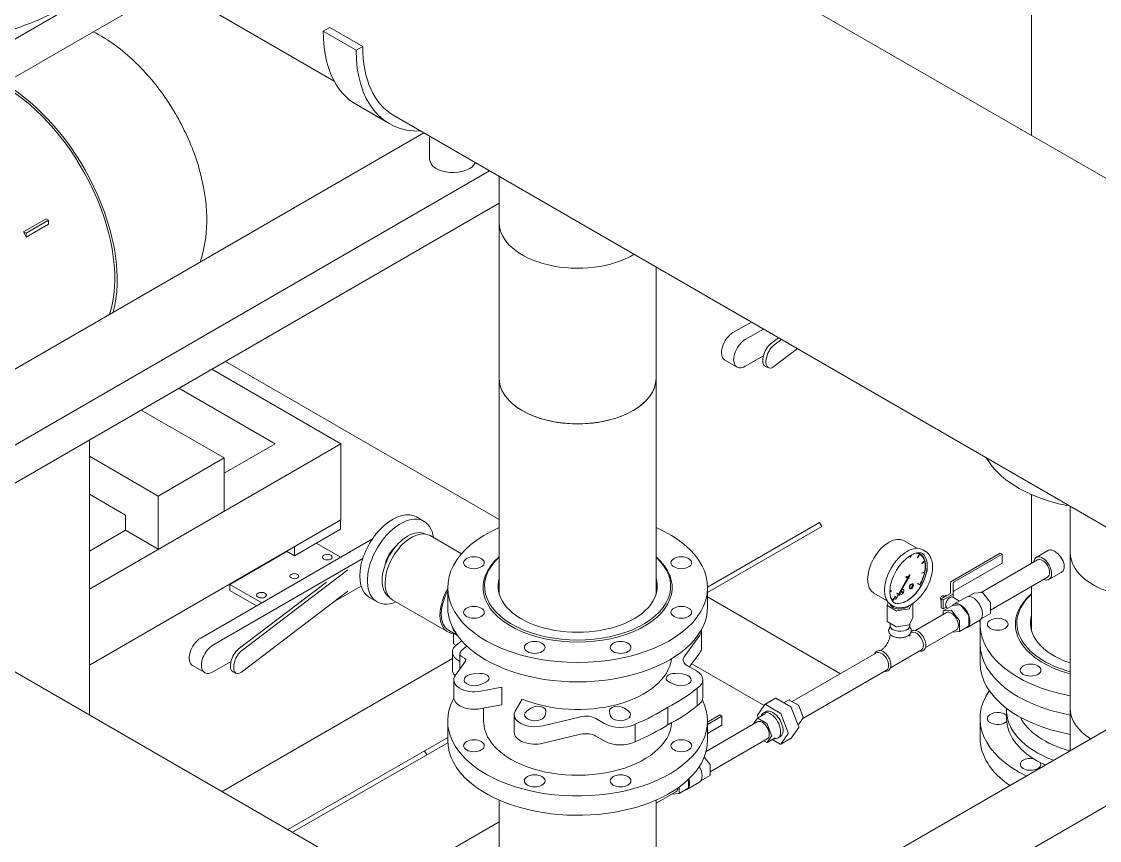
# Model space of a CAD drawing. Header units: millimetres. Extents: x -312439 to 477422, y -331570 to 212570.
# Drawn here: x 414332 to 415040, y 107208 to 107746 of the extents above; entities that cross this region are included whole.
import ezdxf

# ---------------------------------------------------------------- set-up
doc = ezdxf.new("R2010")
doc.units = ezdxf.units.MM

msp = doc.modelspace()

# ---------------------------------------------------------------- linework, layer by layer
at = {"color": 0, "linetype": 'Continuous', "lineweight": 0, "extrusion": (8.40036e-17, 0.816497, 0.57735)}
for p, q in [((415214.527, 107544.857), (414269.002, 108090.756)), ((414995.757, 107671.164), (414995.757, 107816.195)), ((414408.286, 107781.369), (413967.015, 107526.601)), ((414537.156, 107706.966), (414406.566, 107782.362)), ((414429.938, 107768.868), (413988.667, 107514.1)), ((414534.313, 107742.139), (414529.982, 107739.639)), ((414529.982, 107739.639), (414551.634, 107727.139)), ((414534.313, 107742.139), (414555.964, 107729.639)), ((414551.634, 107727.139), (414555.964, 107729.639)), ((414551.785, 107691.448), (414573.436, 107678.948)), ((415101.316, 107381.248), (414576.498, 107684.251)), ((414596.08, 107672.946), (414154.809, 107418.178)), ((414599.936, 107655.61), (414599.936, 107670.719)), ((414639.383, 107647.945), (414198.112, 107393.177)), ((414645.737, 107369.537), (414645.737, 107644.276)), ((414645.737, 107626.612), (414219.764, 107380.676)), ((414332.981, 107607.953), (414347.744, 107616.476)), ((414347.744, 107616.476), (414349.389, 107615.526)), ((414334.626, 107607.003), (414349.389, 107615.526)), ((414349.389, 107612.789), (414334.626, 107604.265)), ((414349.389, 107615.526), (414349.389, 107612.789)), ((414332.981, 107607.953), (414334.626, 107607.003)), ((414334.626, 107604.265), (414334.626, 107607.003)), ((414748.804, 107369.537), (414748.804, 107584.771)), ((414811.485, 107548.582), (414799.426, 107541.62)), ((413945.029, 107539.295), (414925.336, 106973.314)), ((414807.441, 107536.992), (414819.5, 107543.954)), ((414829.372, 107538.255), (414824.16, 107534.291)), ((414826.307, 107533.35), (414831.296, 107537.144)), ((414841.762, 107531.101), (414826.307, 107519.349)), ((414819.385, 107526.387), (414807.441, 107519.491)), ((414456.784, 107517.52), (414541.615, 107468.542)), ((414465.747, 107522.695), (414645.737, 107418.777)), ((414794.067, 107523.588), (414802.083, 107518.96)), ((414820.718, 107519.439), (414822.864, 107518.497)), ((414435.132, 107505.019), (414498.312, 107468.542)), ((414464.851, 107459.224), (414410.331, 107490.7)), ((414376.211, 107471.001), (414376.211, 107290.352)), ((414541.615, 107468.542), (414376.211, 107373.046)), ((414498.312, 107468.542), (414464.851, 107449.223)), ((414541.615, 107468.542), (414541.615, 107418.54)), ((414421.547, 107434.222), (414376.211, 107460.398)), ((414464.851, 107459.224), (414421.547, 107434.222)), ((414464.851, 107424.222), (414464.851, 107459.224)), ((414399.896, 107421.722), (414376.211, 107435.396)), ((414421.547, 107399.221), (414421.547, 107434.222)), ((414995.757, 107389.958), (414995.757, 107435.179)), ((415021.158, 107266.929), (415021.158, 107427.527)), ((414541.615, 107418.54), (414376.211, 107323.044)), ((414399.896, 107411.721), (414399.896, 107421.722)), ((414541.317, 107412.413), (414541.317, 107418.367)), ((414596.384, 107417.488), (414591.377, 107420.43)), ((414376.211, 107398.047), (414399.896, 107411.721)), ((414421.547, 107399.221), (414399.896, 107411.721)), ((414541.317, 107412.413), (414511.004, 107394.912)), ((414856.382, 107416.802), (414782.7, 107374.262)), ((414782.7, 107370.727), (414857.913, 107414.15)), ((414857.913, 107414.15), (414856.382, 107416.802)), ((414562.346, 107405.992), (414449.406, 107340.786)), ((414620.941, 107396.24), (414600.21, 107408.21)), ((414920.67, 107399.831), (414911.972, 107404.853)), ((414506.133, 107397.725), (414468.6, 107376.055)), ((414511.004, 107394.912), (414505.848, 107397.889)), ((414511.004, 107394.912), (414511.004, 107400.867)), ((414541.511, 107393.963), (414525.435, 107403.244)), ((414926.087, 107397.809), (414924.271, 107398.857)), ((414975.181, 107396.749), (414943.656, 107378.548)), ((414976.459, 107396.011), (414975.181, 107396.749)), ((415006.907, 107398.53), (414998.828, 107393.865)), ((414457.421, 107336.158), (414555.973, 107393.056)), ((414916.139, 107394.086), (414916.372, 107395.226)), ((414916.139, 107394.086), (414916.182, 107394.061)), ((414916.182, 107394.061), (414916.427, 107395.258)), ((414916.362, 107394.109), (414916.182, 107394.061)), ((414916.619, 107395.368), (414916.362, 107394.109)), ((414920.821, 107393.732), (414922.128, 107395.995)), ((414920.821, 107393.732), (414920.996, 107393.631)), ((414920.864, 107393.707), (414922.172, 107395.971)), ((414922.303, 107395.895), (414920.996, 107393.631)), ((414922.369, 107396.161), (414922.326, 107396.186)), ((414923.552, 107389.957), (414925.338, 107391.541)), ((414923.6, 107389.778), (414923.552, 107389.957)), ((414923.552, 107389.957), (414923.596, 107389.932)), ((414923.596, 107389.932), (414925.382, 107391.516)), ((414923.644, 107389.753), (414923.596, 107389.932)), ((414923.6, 107389.778), (414923.644, 107389.753)), ((414925.43, 107391.336), (414923.644, 107389.753)), ((414930.082, 107391.88), (414929.832, 107392.711)), ((414976.459, 107396.011), (414944.933, 107377.81)), ((414976.459, 107390.111), (414944.933, 107371.91)), ((414999.752, 107392.264), (414962.695, 107370.869)), ((414976.459, 107390.111), (414976.459, 107396.011)), ((414476.287, 107332.516), (414546.123, 107385.62)), ((414915.394, 107382.534), (414914.632, 107381.166)), ((414914.718, 107381.116), (414915.48, 107382.484)), ((414915.91, 107382.237), (414915.105, 107380.893)), ((414915.48, 107382.484), (414915.394, 107382.534)), ((414915.48, 107382.484), (414915.91, 107382.237)), ((414923.552, 107383.539), (414923.6, 107383.774)), ((414923.552, 107383.539), (414923.596, 107383.514)), ((414925.382, 107383.992), (414923.596, 107383.514)), ((414923.596, 107383.514), (414923.644, 107383.749)), ((414923.6, 107383.774), (414925.386, 107384.252)), ((414923.6, 107383.774), (414923.644, 107383.749)), ((414923.644, 107383.749), (414925.43, 107384.227)), ((415015.277, 107384.032), (415007.198, 107379.367)), ((414468.6, 107372.055), (414468.6, 107376.055)), ((414468.6, 107376.055), (414489.547, 107363.961)), ((414532.064, 107377.503), (414474.14, 107333.457)), ((414554.952, 107374.966), (414536.563, 107364.349)), ((414913.923, 107379.892), (414908.223, 107369.722)), ((414914.009, 107379.842), (414908.309, 107369.672)), ((414908.42, 107369.655), (414914.357, 107379.641)), ((414913.355, 107380.648), (414913.917, 107380.324)), ((414913.723, 107381.285), (414914.285, 107380.96)), ((414914.009, 107379.842), (414913.923, 107379.892)), ((414914.369, 107380.063), (414914.654, 107379.898)), ((414914.718, 107381.116), (414914.632, 107381.166)), ((414914.736, 107380.7), (414915.022, 107380.535)), ((414917.791, 107376.299), (414917.46, 107375.726)), ((414917.566, 107376.429), (414917.488, 107376.474)), ((414917.568, 107376.457), (414917.652, 107376.409)), ((414917.791, 107376.299), (414917.869, 107376.254)), ((414920.821, 107376.611), (414920.953, 107376.838)), ((414920.821, 107376.611), (414920.864, 107376.586)), ((414920.864, 107376.586), (414920.996, 107376.813)), ((414922.172, 107375.831), (414920.864, 107376.586)), ((414920.953, 107376.838), (414920.996, 107376.813)), ((414920.996, 107376.813), (414922.303, 107376.058)), ((414922.238, 107375.945), (414922.369, 107375.869)), ((414942.403, 107376.801), (414942.403, 107370.245)), ((414944.209, 107367.583), (414944.209, 107376.801)), ((415006.274, 107380.968), (414968.751, 107359.304)), ((414468.6, 107372.055), (414486.083, 107361.961)), ((414546.123, 107371.619), (414476.287, 107318.515)), ((414611.841, 107361.388), (414611.841, 107374.088)), ((414782.7, 107361.388), (414782.7, 107374.088)), ((414782.7, 107367.917), (414870.14, 107317.433)), ((414900.767, 107365.358), (414892.069, 107370.38)), ((414902.607, 107371.384), (414903.477, 107372.156)), ((414902.607, 107371.32), (414903.521, 107372.131)), ((414903.569, 107371.951), (414902.608, 107371.099)), ((414903.477, 107372.156), (414903.521, 107372.131)), ((414903.521, 107372.131), (414903.569, 107371.951)), ((414904.819, 107366.014), (414906.125, 107368.278)), ((414904.861, 107365.988), (414906.169, 107368.253)), ((414906.3, 107368.177), (414904.993, 107365.912)), ((414906.125, 107368.278), (414906.169, 107368.253)), ((414906.169, 107368.253), (414906.3, 107368.177)), ((414908.146, 107369.585), (414906.242, 107366.189)), ((414908.232, 107369.535), (414906.329, 107366.139)), ((414906.329, 107366.139), (414908.3, 107369.453)), ((414908.128, 107369.552), (414907.243, 107370.063)), ((414908.243, 107369.758), (414907.361, 107370.267)), ((414908.976, 107369.063), (414908.257, 107369.478)), ((414909.093, 107369.267), (414908.375, 107369.682)), ((414909.534, 107371.442), (414909.495, 107371.464)), ((414909.672, 107369.632), (414909.51, 107369.725)), ((414911.309, 107370.417), (414909.534, 107371.442)), ((414909.804, 107371.984), (414909.836, 107371.966)), ((414909.836, 107371.966), (414911.611, 107370.941)), ((414911.473, 107372.751), (414911.311, 107372.844)), ((414915.713, 107373.399), (414915.791, 107373.354)), ((414915.767, 107373.338), (414915.851, 107373.29)), ((414916.347, 107373.798), (414916.016, 107373.224)), ((414916.094, 107373.179), (414916.016, 107373.224)), ((414942.403, 107370.245), (414936.258, 107366.697)), ((414944.209, 107369.813), (414937.535, 107365.96)), ((414939.454, 107368.835), (414937.646, 107367.791)), ((414937.82, 107368.672), (414938.496, 107368.282)), ((414939.791, 107368.737), (414939.598, 107368.849)), ((414954.138, 107368.198), (414958.016, 107370.437)), ((414963.181, 107370.913), (414958.081, 107370.457)), ((414968.594, 107364.388), (414963.494, 107370.732)), ((414995.757, 107345.361), (414995.757, 107374.896)), ((414565.363, 107364.687), (414560.356, 107367.628)), ((414611.84, 107344.924), (414575.714, 107365.781)), ((414900.722, 107362.433), (414900.722, 107351.932)), ((414901.559, 107364.27), (414900.737, 107362.499)), ((414900.851, 107362.252), (414906.74, 107358.852)), ((414905.228, 107361.679), (414903.411, 107362.727)), ((414904.203, 107361.263), (414904.203, 107362.27)), ((414904.752, 107365.748), (414904.796, 107365.723)), ((414904.796, 107365.723), (414904.927, 107365.95)), ((414904.949, 107365.937), (414904.993, 107365.912)), ((414906.329, 107366.139), (414906.242, 107366.189)), ((414912.359, 107361.183), (414911.515, 107360.985)), ((414914.214, 107361.263), (414914.214, 107361.769)), ((414915.525, 107360.211), (414916.869, 107363.106)), ((414917.696, 107363.639), (414917.696, 107354.421)), ((414936.105, 107365.701), (414936.258, 107365.613)), ((414937.535, 107365.96), (414936.258, 107366.697)), ((414936.258, 107366.697), (414936.258, 107360.797)), ((414936.258, 107360.797), (414937.535, 107360.059)), ((414937.47, 107367.572), (414937.382, 107367.347)), ((414937.535, 107360.059), (414937.535, 107365.96)), ((414939.602, 107361.253), (414937.535, 107360.059)), ((414937.664, 107358.687), (414943.726, 107362.187)), ((414940.063, 107360.817), (414940.708, 107360.444)), ((414948.891, 107362.663), (414943.791, 107362.207)), ((414944.03, 107367.686), (414948.357, 107365.188)), ((414944.662, 107363.055), (414952.89, 107367.805)), ((414954.304, 107356.137), (414949.204, 107362.482)), ((414968.751, 107357.184), (414968.751, 107363.985)), ((414907.168, 107358.786), (414915.212, 107360.03)), ((414915.525, 107349.711), (414917.681, 107354.355)), ((414939.724, 107357.607), (414919.408, 107345.878)), ((414937.572, 107358.484), (414937.572, 107356.365)), ((414942.829, 107359.162), (414937.729, 107358.707)), ((414948.242, 107352.637), (414943.142, 107358.982)), ((414954.461, 107348.934), (414954.461, 107355.734)), ((414962.625, 107353.498), (414968.659, 107356.982)), ((415160.24, 107347.228), (414718.97, 107092.46)), ((414900.851, 107351.752), (414906.74, 107348.352)), ((414902.687, 107350.692), (414902.687, 107349.055)), ((414903.605, 107347.128), (414903.605, 107346.459)), ((414907.168, 107348.285), (414915.212, 107349.53)), ((414914.812, 107347.128), (414914.812, 107346.459)), ((414915.731, 107350.154), (414915.731, 107349.055)), ((414948.306, 107345.231), (414954.369, 107348.732)), ((414948.398, 107345.434), (414948.398, 107352.234)), ((414953.433, 107347.864), (414961.661, 107352.614)), ((414961.229, 107352.364), (414961.891, 107351.218)), ((414961.861, 107324.511), (414961.861, 107349.912)), ((414612.452, 107345.984), (414618.258, 107342.633)), ((414615.644, 107344.142), (414615.644, 107337.053)), ((414777.599, 107342.757), (414767.417, 107328.487)), ((414778.72, 107334.372), (414778.72, 107345.873)), ((414902.687, 107343.109), (414902.687, 107343.417)), ((414915.731, 107343.109), (414915.731, 107343.417)), ((414916.158, 107344.001), (414916.773, 107344.357)), ((414946.246, 107346.311), (414925.93, 107334.581)), ((414943.628, 107344.799), (414948.242, 107345.211)), ((414615.644, 107337.053), (414617.25, 107336.125)), ((414896.457, 107332.627), (414896.724, 107332.781)), ((414902.979, 107321.331), (414923.295, 107333.06)), ((414469.365, 107325.553), (414457.421, 107318.657)), ((414463.484, 107239.965), (414614.958, 107327.419)), ((414614.958, 107320.124), (414614.958, 107331.624)), ((414616.942, 107316.515), (414623.519, 107325.731)), ((414619.71, 107320.394), (414619.71, 107330.787)), ((414622.853, 107327.655), (414621.324, 107328.537)), ((414777.599, 107331.257), (414770.895, 107321.862)), ((414893.823, 107331.106), (414838.351, 107299.08)), ((414444.047, 107322.754), (414452.063, 107318.126)), ((414470.698, 107318.604), (414472.845, 107317.663)), ((415203.543, 107322.227), (414762.273, 107067.459)), ((414769.415, 107322.717), (414775.359, 107319.285)), ((414772.345, 107323.893), (414819.831, 107296.477)), ((414900.345, 107319.81), (414845.339, 107288.052)), ((414615.821, 107301.899), (414615.821, 107313.4)), ((414628.551, 107317.26), (414632.945, 107317.573)), ((414637.011, 107311.906), (414633.521, 107310.333)), ((414761.02, 107310.333), (414757.53, 107311.906)), ((414761.596, 107317.573), (414765.989, 107317.26)), ((414779.581, 107301.899), (414779.581, 107313.4)), ((414647.32, 107308.575), (414633.621, 107305.967)), ((414647.32, 107297.075), (414647.32, 107308.575)), ((414775.888, 107296.336), (414775.888, 107307.837)), ((414633.621, 107294.467), (414647.32, 107297.075)), ((414656.274, 107292.888), (414660.792, 107300.798)), ((414815.466, 107290.268), (414820.364, 107297.237)), ((414827.355, 107301.295), (414820.427, 107297.295)), ((414820.705, 107297.267), (414830.501, 107291.611)), ((414827.633, 107301.267), (414837.43, 107295.611)), ((414836.294, 107300.161), (414832.922, 107298.214)), ((414836.516, 107300.139), (414842.405, 107296.739)), ((414635.418, 107286.384), (414635.418, 107294.809)), ((414655.593, 107278.937), (414655.593, 107290.438)), ((414663.837, 107292.83), (414666.56, 107294.845)), ((414676.376, 107292.498), (414675.834, 107289.961)), ((414718.707, 107289.961), (414718.165, 107292.498)), ((414727.981, 107294.845), (414730.704, 107292.83)), ((414756.596, 107283.884), (414756.596, 107295.385)), ((414790.843, 107290.321), (414782.7, 107285.62)), ((414792.12, 107289.583), (414790.843, 107290.321)), ((414820.865, 107291.253), (414815.509, 107288.161)), ((414819.278, 107291.514), (414820.85, 107292.421)), ((414830.842, 107291.187), (414835.74, 107278.563)), ((414837.77, 107295.188), (414842.669, 107282.563)), ((414842.676, 107296.402), (414845.62, 107288.813)), ((414979.314, 107293.416), (414979.314, 107288.009)), ((414611.841, 107286.384), (414611.841, 107273.684)), ((414699.26, 107289.137), (414674.544, 107283.258)), ((414715.199, 107284.552), (414709.255, 107287.984)), ((414735.028, 107272.746), (414735.028, 107284.246)), ((414815.414, 107285.837), (414781.766, 107266.41)), ((414792.12, 107289.583), (414782.7, 107284.145)), ((414782.7, 107286.384), (414782.7, 107273.684)), ((414792.12, 107283.683), (414782.7, 107278.244)), ((414792.12, 107283.683), (414792.12, 107289.583)), ((414812.796, 107284.325), (414815.459, 107288.115)), ((414815.998, 107288.443), (414815.466, 107289.814)), ((414815.73, 107288.139), (414821.619, 107284.739)), ((414821.89, 107284.402), (414824.835, 107276.813)), ((414842.626, 107284.217), (414842.137, 107283.934)), ((414845.62, 107288.452), (414842.676, 107284.263)), ((414961.861, 107275.309), (414961.861, 107288.009)), ((414699.26, 107277.637), (414674.544, 107271.758)), ((414715.199, 107273.051), (414709.255, 107276.483)), ((414824.835, 107276.451), (414821.89, 107272.262)), ((414828.784, 107275.048), (414830.356, 107275.956)), ((414835.74, 107278.109), (414830.842, 107271.141)), ((414842.669, 107282.109), (414837.77, 107275.141)), ((414611.841, 107275.616), (414506.787, 107214.964)), ((414509.849, 107213.196), (414611.884, 107272.106)), ((414821.936, 107274.54), (414784.412, 107252.876)), ((414821.619, 107272.238), (414819.784, 107273.298)), ((414827.197, 107275.309), (414821.84, 107272.216)), ((414830.501, 107271.11), (414825.213, 107274.163)), ((414837.708, 107275.083), (414830.779, 107271.083)), ((414598.093, 107264.144), (414596.562, 107266.795)), ((414784.256, 107257.96), (414780.519, 107262.609)), ((414784.412, 107250.757), (414784.412, 107257.557)), ((414770.122, 107242.506), (414770.122, 107247.923)), ((414778.287, 107247.071), (414784.321, 107250.554)), ((414763.968, 107238.804), (414770.031, 107242.304)), ((414764.06, 107239.006), (414764.06, 107242.93)), ((414769.095, 107241.436), (414777.322, 107246.186)), ((414645.737, 107144.527), (414645.737, 107234.345)), ((414761.908, 107239.883), (414748.804, 107232.318)), ((414748.804, 107144.527), (414748.804, 107234.345)), ((414759.29, 107238.372), (414763.904, 107238.784)), ((414571.742, 107177.462), (414645.737, 107220.183))]:
    msp.add_line(p, q, dxfattribs=at)
at = {"color": 0, "linetype": 'Continuous', "lineweight": 0}
for centre, major_axis, ratio, start_param, end_param in [((414604.421, 107782.616), (-52.636, -91.168), 0.5773503, 5.4977871, 6.2831853), ((414626.072, 107770.116), (49.574, 85.864), 0.5773503, 2.3561945, 3.1415927), ((414626.072, 107770.116), (-52.636, -91.168), 0.5773503, 5.4977871, 6.6259572), ((414319.908, 107619.302), (-51.646, 89.454), 0.5773503, 3.6214016, 5.4977871), ((414319.908, 107619.302), (-52.757, 91.378), 0.5773503, 3.660407, 5.4965003), ((414615.246, 107655.61), (-15.31, 0), 0.5773503, 0, 2.8815874), ((414697.27, 107613.686), (-51.533, 0), 0.5773503, 0, 2.3760943), ((414273.805, 107592.684), (-51.646, 89.454), 0.5773503, 4.5137724, 4.5532806), ((414799.426, 107532.869), (-5.359, -9.281), 0.5773503, 3.9269908, 6.2831853), ((414807.441, 107528.242), (-5.359, -9.281), 0.5773503, 3.9269908, 7.0685835), ((414824.16, 107527.291), (-3.442, -7.852), 0.493747, 3.867644, 6.2831853), ((414826.307, 107526.35), (3.442, 7.852), 0.493747, 0.7260513, 3.867644), ((414697.27, 107511.394), (51.533, 0), 0.5773503, 3.1415927, 6.2831853), ((414697.27, 107511.394), (-51.533, 0), 0.5773503, 0, 3.1415927), ((415047.29, 107474.518), (85.43, 0), 0.5773503, 3.4534781, 4.3196899), ((414575.867, 107394.029), (15.511, 26.401), 0.5823607, 0, 3.1415927), ((415047.29, 107474.518), (85.43, 0), 0.5773503, 4.3196899, 4.4005035), ((414580.874, 107391.088), (15.511, 26.401), 0.5823607, 5.6441249, 10.0726691), ((414585.593, 107388.363), (-11.961, -20.717), 0.5773503, 3.1652728, 6.2595051), ((414587.962, 107386.995), (12.248, 21.214), 0.5773503, 0, 2.3561945), ((414697.27, 107374.088), (85.43, 0), 0.5773503, 2.2183358, 7.2064421), ((414902.02, 107387.617), (-9.952, -17.237), 0.5773503, 3.1415927, 6.2831853), ((414580.874, 107391.088), (7.655, 13.259), 0.5773503, 1.0365396, 2.1050531), ((414913.841, 107380.792), (-10.43, -18.065), 0.5773503, 3.1415927, 6.2831853), ((414913.841, 107380.792), (-9.419, -16.315), 0.5773503, 0.7853982, 3.0447187), ((414913.582, 107380.942), (-8.655, -14.991), 0.5773503, 1.5707963, 3.3990144), ((414913.582, 107380.942), (-8.787, -15.219), 0.5773503, 1.5707963, 3.3359698), ((414913.539, 107380.967), (-8.787, -15.219), 0.5773503, 3.1415927, 3.327058), ((415072.691, 107396.937), (-51.533, 0), 0.5773503, 0, 2.2734346), ((414697.27, 107374.088), (62.159, 0), 0.5773503, 2.548228, 6.8765499), ((414697.27, 107374.888), (-61.179, 0), 0.5773503, 5.7140037, 9.9939595), ((414930.926, 107411.057), (-8.721, -15.105), 0.5773503, 6.2794167, 6.2869539), ((414930.86, 107410.792), (-8.59, -14.878), 0.5773503, 6.279359, 6.2870116), ((414913.539, 107380.967), (-8.655, -14.991), 0.5773503, 2.6255886, 3.1289946), ((414937.307, 107402.035), (-8.721, -15.105), 0.5773503, 5.7558179, 5.7633552), ((414913.539, 107380.967), (-8.655, -14.991), 0.5773503, 2.1019898, 2.6060662), ((414937.151, 107401.786), (-8.59, -14.878), 0.5773503, 5.7557602, 5.7634128), ((415003.013, 107386.616), (4.185, -7.249), 0.5773503, 0.7853982, 3.819024), ((415003.013, 107386.616), (-3.261, 5.648), 0.5773503, 3.1415927, 6.2831853), ((414913.539, 107380.967), (-9.645, -16.706), 0.5773503, 0.8552539, 2.2863388), ((414913.539, 107380.967), (-8.655, -14.991), 0.5773503, 1.578391, 2.0842988), ((414937.127, 107387.195), (-8.59, -14.878), 0.5773503, 5.2321614, 5.2398141), ((414937.331, 107387.361), (-8.721, -15.105), 0.5773503, 5.2322191, 5.2397564), ((415003.013, 107386.616), (4.185, -7.249), 0.5773503, 5.605754, 7.0685835), ((414587.962, 107386.995), (12.248, 21.214), 0.5773503, 2.3561945, 3.1415927), ((414697.27, 107374.888), (-52.36, 0), 0.5773503, 6.105246, 9.6027173), ((414913.539, 107380.967), (-0.184, -0.318), 0.5773503, 3.1415927, 6.2831853), ((414914.466, 107380.432), (-0.408, -0.707), 0.5773503, 3.6351307, 5.8435067), ((414914.552, 107380.382), (-0.408, -0.707), 0.5773503, 3.6351307, 5.8435067), ((414914.552, 107380.382), (-0.184, -0.318), 0.5773503, 3.1415927, 6.2831853), ((414914.552, 107380.382), (-0.408, -0.707), 0.5773503, 0.4398516, 1.1672039), ((414914.552, 107380.382), (-0.408, -0.707), 0.5773503, 1.9743887, 2.6478622), ((414916.668, 107374.898), (-0.9, -1.56), 0.5773503, 3.1415927, 6.2831853), ((414916.83, 107374.804), (-0.9, -1.56), 0.5773503, 3.3104584, 6.1143196), ((414914.66, 107376.057), (-1.681, -2.912), 0.8164966, 1.0145657, 2.1270269), ((414916.83, 107374.804), (-0.9, -1.56), 0.5773503, 0.1688658, 2.9727269), ((414914.962, 107375.882), (1.681, 2.912), 0.8164966, 4.1561584, 5.2686196), ((414916.752, 107374.849), (-0.9, -1.56), 0.5773503, 2.9727269, 3.3104584), ((414930.794, 107370.928), (-8.59, -14.878), 0.5773503, 4.7085627, 4.7162153), ((414930.991, 107370.966), (-8.721, -15.105), 0.5773503, 4.7086203, 4.7161576), ((414946.682, 107376.801), (-4.279, 0), 0.5773503, 5.4977871, 6.2831853), ((414946.682, 107376.801), (-2.473, 0), 0.5773503, 5.4977871, 6.2831853), ((414624.088, 107366.138), (11.636, 20.153), 0.5773503, 1.6248603, 3.1415927), ((414624.088, 107366.138), (12.248, 21.214), 0.5773503, 1.570744, 3.4177719), ((414907.302, 107370.165), (-0.059, -0.102), 0.5773503, 3.1415927, 6.2831853), ((414910.41, 107371.285), (-0.9, -1.56), 0.5773503, 5.2557699, 6.2831853), ((414910.572, 107371.191), (-0.9, -1.56), 0.5773503, 4.8812547, 7.6851159), ((414910.572, 107371.191), (-0.9, -1.56), 0.5773503, 1.7396621, 4.5435232), ((414910.41, 107371.285), (-0.9, -1.56), 0.5773503, 3.1415927, 4.1247486), ((414910.494, 107371.236), (-0.9, -1.56), 0.5773503, 1.4019306, 1.7396621), ((414916.752, 107374.849), (-0.9, -1.56), 0.5773503, 6.1143196, 6.4520511), ((414936.962, 107367.187), (0.858, 1.486), 0.5773503, 0, 3.1415927), ((414942.047, 107364.252), (-1.983, -3.435), 0.5773503, 3.1415927, 5.4977871), ((414939.454, 107368.6), (0.144, 0.249), 0.5773503, 0, 0.7853982), ((414946.682, 107370.9), (-2.473, 0), 0.5773503, 5.4977871, 6.2831853), ((414957.275, 107360.21), (-4.385, 7.596), 0.5773503, 5.4977871, 6.2831853), ((414958.238, 107370.054), (-0.221, 0.383), 0.5773503, 6.0213859, 6.2831853), ((414963.338, 107370.51), (-0.221, 0.383), 0.5773503, 4.9741884, 6.0213859), ((415047.29, 107349.912), (62.159, 0), 0.5773503, 2.548228, 4.2784859), ((415047.29, 107350.712), (61.179, 0), 0.5773503, 2.5724111, 4.271052), ((414697.27, 107361.388), (-85.43, 0), 0.5773503, 0, 3.1415927), ((414901.164, 107362.433), (-0.442, 0), 0.5773503, 6.0213859, 7.0685835), ((414909.209, 107363.677), (6.522, 0), 0.5773503, 3.2787449, 5.8812868), ((414913.582, 107380.942), (-8.655, -14.991), 0.5773503, 6.0257636, 6.2831853), ((414913.582, 107380.942), (-8.787, -15.219), 0.5773503, 6.0888081, 6.2831853), ((414913.539, 107380.967), (-8.787, -15.219), 0.5773503, 6.0977199, 6.2831853), ((414909.209, 107359.555), (6.522, 0), 0.5773503, 2.4457007, 2.5623918), ((414896.305, 107351.092), (8.59, 14.878), 0.5773503, 6.279359, 6.2870116), ((414896.239, 107350.826), (8.721, 15.105), 0.5773503, 6.2794167, 6.2869539), ((414896.196, 107350.851), (8.721, 15.105), 0.5773503, 6.2794167, 6.2807026), ((414913.841, 107380.792), (-9.419, -16.315), 0.5773503, 0.096874, 0.7853982), ((414909.209, 107359.555), (6.522, 0), 0.5773503, 0.5792009, 0.6523149), ((414937.646, 107367.556), (0.144, 0.249), 0.5773503, 0.7853982, 1.8325957), ((414942.047, 107364.252), (-1.983, -3.435), 0.5773503, 5.4977871, 6.2831853), ((414949.048, 107355.459), (-4.385, 7.596), 0.5773503, 5.4977871, 6.5382602), ((414943.948, 107361.804), (-0.221, 0.383), 0.5773503, 6.0213859, 6.2831853), ((414949.048, 107362.259), (-0.221, 0.383), 0.5773503, 4.9741884, 6.0213859), ((414949.048, 107355.459), (-4.385, 7.596), 0.5773503, 2.8865178, 5.4977871), ((414957.275, 107360.21), (-4.385, 7.596), 0.5773503, 3.1415927, 5.4977871), ((414968.438, 107364.165), (-0.221, 0.383), 0.5773503, 3.9269908, 4.9741884), ((414907.053, 107359.033), (0.442, 0), 0.5773503, 3.9269908, 4.9741884), ((414915.098, 107360.277), (0.442, 0), 0.5773503, 4.9741884, 6.0213859), ((414917.253, 107354.421), (0.442, 0), 0.5773503, 6.0213859, 6.2831853), ((414937.885, 107358.304), (-0.221, 0.383), 0.5773503, 6.0213859, 7.0685835), ((414942.985, 107351.959), (-3.261, 5.648), 0.5773503, 3.1415927, 6.2831853), ((414942.985, 107358.759), (-0.221, 0.383), 0.5773503, 4.9741884, 6.0213859), ((414954.148, 107355.915), (-0.221, 0.383), 0.5773503, 3.9269908, 4.9741884), ((414968.438, 107357.365), (0.221, -0.383), 0.5773503, 0, 0.7853982), ((415047.29, 107350.712), (52.36, 0), 0.5773503, 2.9636533, 4.1898411), ((414629.362, 107348.625), (-14.404, 0), 0.5773503, 0.0592775, 0.5701311), ((414901.164, 107351.932), (-0.442, 0), 0.5773503, 0, 0.7853982), ((414909.209, 107349.055), (6.522, 0), 0.5773503, 3.1415927, 3.9269908), ((414909.209, 107349.055), (6.522, 0), 0.5773503, 3.9269908, 6.2831853), ((414907.053, 107348.532), (0.442, 0), 0.5773503, 3.9269908, 4.9741884), ((414915.098, 107349.777), (0.442, 0), 0.5773503, 4.9741884, 6.0213859), ((414948.085, 107352.415), (-0.221, 0.383), 0.5773503, 3.9269908, 4.9741884), ((414954.148, 107349.115), (0.221, -0.383), 0.5773503, 0, 0.7853982), ((415047.29, 107349.912), (85.43, 0), 0.5773503, 3.0819402, 4.4015121), ((414449.406, 107332.035), (-5.359, -9.281), 0.5773503, 3.9269908, 6.2831853), ((414765.165, 107345.873), (13.555, 0), 0.5773503, 5.8737687, 6.3559681), ((414920.034, 107338.709), (-3.261, 5.648), 0.5773503, 3.9269908, 6.2831853), ((414948.085, 107345.615), (0.221, -0.383), 0.5773503, 6.0213859, 7.0685835), ((414457.421, 107327.408), (-5.359, -9.281), 0.5773503, 3.9269908, 7.0685835), ((414474.14, 107326.457), (-3.442, -7.852), 0.493747, 3.867644, 6.2831853), ((414476.287, 107325.516), (3.442, 7.852), 0.493747, 0.7260513, 3.867644), ((414629.362, 107331.624), (-14.404, 0), 0.5773503, 5.5507149, 7.1196252), ((414821.984, 107243.382), (-260.27, 0), 0.5773503, 5.5936799, 5.6090261), ((414625.222, 107330.787), (-5.512, 0), 0.5773503, 5.6411446, 7.0685835), ((414831.982, 107246.414), (-258.702, 0), 0.5773503, 5.6433419, 5.6673391), ((414765.165, 107334.372), (13.555, 0), 0.5773503, 5.8737687, 6.2831853), ((414920.034, 107338.709), (-3.261, 5.648), 0.5773503, 3.1415927, 3.9269908), ((415047.29, 107337.212), (85.43, 0), 0.5773503, 3.1415927, 4.4015121), ((414620.688, 107326.404), (3.062, 0), 0.5773503, 5.8923976, 7.0685835), ((414697.27, 107329.636), (61.852, 0), 0.5773503, 4.0816104, 6.2172753), ((414775.91, 107326.467), (-9.186, 0), 0.5773503, 5.8923976, 7.0685835), ((414897.084, 107325.458), (-3.261, 5.648), 0.5773503, 3.1415927, 6.2831853), ((414629.362, 107320.124), (-14.404, 0), 0.5773503, 0, 0.4962001), ((414765.165, 107313.4), (14.417, 0), 0.5773503, 5.5512125, 7.0685835), ((415047.29, 107324.511), (-85.43, 0), 0.5773503, 0, 1.2599194), ((414629.376, 107313.4), (-13.555, 0), 0.5773503, 5.8737687, 8.1724889), ((414629.376, 107313.4), (-6.736, 0), 0.5773503, 4.8351545, 8.5166127), ((414633.62, 107314.414), (5.512, 0), 0.5773503, 5.3750201, 7.9767471), ((414760.921, 107314.414), (-5.512, 0), 0.5773503, 4.5896219, 7.191349), ((414765.165, 107313.4), (6.736, 0), 0.5773503, 4.0497563, 7.7312146), ((414669.7, 107351.47), (130.337, 0), 0.5773503, 5.4421677, 5.6646456), ((415047.29, 107288.009), (85.43, 0), 0.5773503, 2.7625544, 4.013016), ((414697.27, 107286.384), (-85.43, 0), 0.5773503, 5.9753277, 7.4612826), ((414629.376, 107301.899), (-13.555, 0), 0.5773503, 0, 1.8893036), ((414697.27, 107286.384), (-85.43, 0), 0.5773503, 1.1780972, 3.4255664), ((414765.165, 107301.899), (14.417, 0), 0.5773503, 5.5512125, 6.2831853), ((414820.705, 107296.813), (-0.278, 0.482), 0.5773503, 5.4977871, 6.5449847), ((414827.633, 107300.813), (-0.278, 0.482), 0.5773503, 5.4977871, 6.2831853), ((414836.516, 107299.778), (-0.221, 0.383), 0.5773503, 5.4977871, 6.2831853), ((414669.148, 107290.438), (-13.555, 0), 0.5773503, 5.964678, 8.2633982), ((414669.148, 107290.438), (-6.736, 0), 0.5773503, 5.6205526, 9.3020109), ((414670.906, 107292.887), (5.512, 0), 0.5773503, 6.1604182, 8.7621453), ((414702.76, 107284.234), (-9.186, 0), 0.5773503, 3.9269908, 5.1031767), ((414723.635, 107292.887), (5.512, 0), 0.5773503, 0.6626311, 3.2643581), ((414725.393, 107290.438), (-6.736, 0), 0.5773503, 0.1227655, 3.8042237), ((414659.453, 107345.554), (-130.337, 0), 0.5773503, 2.1893361, 2.411814), ((414669.7, 107339.969), (130.337, 0), 0.5773503, 5.4421677, 5.6646456), ((414815.807, 107289.845), (-0.278, 0.482), 0.5773503, 0.2617994, 1.3089969), ((414824.031, 107283.281), (4.753, -8.233), 0.5773503, 5.8158119, 9.8921514), ((414825.603, 107284.189), (4.753, -8.233), 0.5773503, 0, 3.1415927), ((414830.501, 107291.157), (0.278, -0.482), 0.5773503, 1.3089969, 2.3561945), ((414837.43, 107295.157), (0.278, -0.482), 0.5773503, 1.3089969, 2.3561945), ((414842.405, 107296.378), (0.221, -0.383), 0.5773503, 1.3089969, 2.3561945), ((414973.496, 107288.009), (6.798, 0), 0.5773503, 0.543593, 3.9269908), ((415047.29, 107293.416), (-67.976, 0), 0.5773503, 6.2526983, 7.275452), ((415072.691, 107294.645), (51.533, 0), 0.5773503, 3.1415927, 3.8785726), ((415072.691, 107294.645), (-51.533, 0), 0.5773503, 0, 0.7369799), ((414697.27, 107286.384), (61.852, 0), 0.5773503, 3.1415927, 3.9269908), ((414697.27, 107286.384), (61.852, 0), 0.5773503, 3.9269908, 6.2501807), ((414725.393, 107290.438), (-14.417, 0), 0.5773503, 0.7853982, 2.3027692), ((414659.453, 107334.054), (-130.337, 0), 0.5773503, 2.1893361, 2.411814), ((414818.675, 107280.188), (-3.261, 5.648), 0.5773503, 3.1415927, 6.2831853), ((414815.73, 107287.778), (-0.221, 0.383), 0.5773503, 5.4977871, 6.5449847), ((414821.619, 107284.377), (0.221, -0.383), 0.5773503, 1.3089969, 2.3561945), ((414842.405, 107284.6), (0.221, -0.383), 0.5773503, 0, 0.2617994), ((414845.349, 107288.789), (0.221, -0.383), 0.5773503, 0.2617994, 1.3089969), ((414973.496, 107288.009), (6.798, 0), 0.5773503, 3.9269908, 5.7639057), ((415047.29, 107288.009), (-67.976, 0), 0.5773503, 0, 0.7853982), ((415047.29, 107298.496), (-61.24, 0), 0.5773503, 0.2785726, 1.1212599), ((414669.148, 107278.937), (-13.555, 0), 0.5773503, 0, 1.9802129), ((414702.76, 107272.733), (-9.186, 0), 0.5773503, 3.9269908, 5.1031767), ((414824.564, 107276.788), (0.221, -0.383), 0.5773503, 0.2617994, 1.3089969), ((414835.399, 107278.533), (0.278, -0.482), 0.5773503, 0.2617994, 1.3089969), ((414842.328, 107282.533), (0.278, -0.482), 0.5773503, 0.2617994, 1.3089969), ((414697.27, 107273.684), (85.43, 0), 0.5773503, 3.1415927, 4.3196899), ((414697.27, 107273.684), (85.43, 0), 0.5773503, 4.3196899, 6.2831853), ((414725.393, 107278.937), (-14.417, 0), 0.5773503, 0.7853982, 2.3027692), ((414821.619, 107272.599), (0.221, -0.383), 0.5773503, 5.4977871, 6.5449847), ((414830.501, 107271.564), (0.278, -0.482), 0.5773503, 5.4977871, 6.5449847), ((414837.43, 107275.565), (0.278, -0.482), 0.5773503, 0, 0.2617994), ((415047.29, 107275.309), (85.43, 0), 0.5773503, 3.1415927, 3.8306823), ((414995.11, 107257.883), (6.798, 0), 0.5773503, 1.3046778, 3.9269908), ((414772.937, 107253.782), (-4.385, 7.596), 0.5773503, 3.1415927, 4.722572), ((414784.1, 107257.738), (-0.221, 0.383), 0.5773503, 3.9269908, 4.9741884), ((414995.11, 107257.883), (6.798, 0), 0.5773503, 3.9269908, 6.5493038), ((415047.29, 107288.009), (-67.976, 0), 0.5773503, 0.7853982, 0.8935886), ((414764.709, 107249.032), (-4.385, 7.596), 0.5773503, 2.8865178, 4.2961369), ((414784.1, 107250.937), (0.221, -0.383), 0.5773503, 0, 0.7853982), ((414758.647, 107245.531), (-3.261, 5.648), 0.5773503, 3.1415927, 3.8252571), ((414769.81, 107242.687), (0.221, -0.383), 0.5773503, 0, 0.7853982), ((414763.747, 107239.187), (0.221, -0.383), 0.5773503, 6.0213859, 7.0685835)]:
    msp.add_ellipse(centre, major_axis=major_axis, ratio=ratio, start_param=start_param, end_param=end_param, dxfattribs=at)
for centre, major_axis in [((414532.688, 107394.056), (-3.215, 0)), ((414629.094, 107390.392), (6.798, 0)), ((414765.447, 107390.392), (6.798, 0)), ((414511.037, 107381.555), (-2.909, 0)), ((414914.838, 107380.217), (-0.184, -0.318)), ((414489.385, 107369.055), (-3.215, 0)), ((414909.035, 107369.165), (-0.059, -0.102)), ((414629.094, 107357.784), (6.798, 0)), ((414765.447, 107357.784), (6.798, 0)), ((414973.496, 107349.912), (6.798, 0)), ((414669.031, 107334.726), (6.798, 0)), ((414725.51, 107334.726), (6.798, 0)), ((414995.11, 107319.786), (6.798, 0)), ((414629.094, 107270.08), (-6.798, 0)), ((414765.447, 107270.08), (-6.798, 0)), ((414669.031, 107247.022), (-6.798, 0)), ((414725.51, 107247.022), (-6.798, 0))]:
    msp.add_ellipse(centre, major_axis=major_axis, ratio=0.5773503, dxfattribs=at)
for points, knots in [([(414094.806, 107758.35), (414110.301, 107749.404), (414127.271, 107742.389), (414163.051, 107731.863), (414181.87, 107728.367), (414220.159, 107724.865), (414239.625, 107724.865), (414277.914, 107728.367), (414296.732, 107731.863), (414332.513, 107742.389), (414349.482, 107749.404), (414364.977, 107758.35)], [1.5707963, 1.5707963, 1.5707963, 1.5707963, 1.8849556, 1.8849556, 2.1991149, 2.1991149, 2.5132741, 2.5132741, 2.8274334, 2.8274334, 3.1415927, 3.1415927, 3.1415927, 3.1415927]), ([(414448.98, 107588.018), (414449.31, 107588.945), (414449.621, 107589.88), (414452.541, 107599.329), (414453.588, 107608.335), (414453.228, 107627.907), (414451.484, 107638.555), (414445.435, 107659.716), (414441.119, 107670.224), (414430.447, 107690.113), (414424.114, 107699.499), (414409.865, 107716.46), (414401.947, 107724.025), (414388.739, 107733.717), (414383.836, 107736.77), (414378.774, 107739.329)], [2.8126817, 2.8126817, 2.8126817, 2.8126817, 2.8475796, 2.8475796, 3.1630923, 3.1630923, 3.5181009, 3.5181009, 3.8731389, 3.8731389, 4.2243608, 4.2243608, 4.5777185, 4.5777185, 4.7745591, 4.7745591, 4.7745591, 4.7745591]), ([(414903.169, 107367.127), (414902.76, 107368.487), (414902.569, 107370.063), (414902.657, 107373.478), (414902.933, 107375.314), (414903.928, 107379.066), (414904.648, 107380.981), (414906.458, 107384.697), (414907.549, 107386.495), (414909.992, 107389.79), (414911.342, 107391.285), (414914.162, 107393.819), (414915.629, 107394.857), (414918.188, 107396.2), (414919.287, 107396.619), (414920.34, 107396.867)], [5.9949232, 5.9949232, 5.9949232, 5.9949232, 6.3135049, 6.3135049, 6.6301996, 6.6301996, 6.9473973, 6.9473973, 7.2649962, 7.2649962, 7.5825386, 7.5825386, 7.8995923, 7.8995923, 8.1422437, 8.1422437, 8.1422437, 8.1422437]), ([(414919.913, 107396.758), (414920.191, 107396.811), (414920.466, 107396.853), (414921.144, 107396.924), (414921.541, 107396.939), (414922.315, 107396.913), (414922.691, 107396.871), (414923.418, 107396.733), (414923.77, 107396.636), (414924.445, 107396.388), (414924.769, 107396.236), (414925.077, 107396.058)], [1.89208285, 1.89208285, 1.89208285, 1.89208285, 1.95848562, 1.95848562, 2.05791284, 2.05791284, 2.15734006, 2.15734006, 2.25676727, 2.25676727, 2.35619449, 2.35619449, 2.35619449, 2.35619449]), ([(414926.087, 107397.809), (414926.437, 107397.607), (414926.769, 107397.375), (414927.395, 107396.853), (414927.689, 107396.564), (414928.235, 107395.93), (414928.488, 107395.586), (414928.949, 107394.847), (414929.158, 107394.452), (414929.529, 107393.615), (414929.692, 107393.173), (414929.832, 107392.711)], [2.35619449, 2.35619449, 2.35619449, 2.35619449, 2.45562171, 2.45562171, 2.55504892, 2.55504892, 2.65447614, 2.65447614, 2.75390335, 2.75390335, 2.85333057, 2.85333057, 2.85333057, 2.85333057]), ([(415015.277, 107384.032), (415015.57, 107384.201), (415015.848, 107384.419), (415016.341, 107384.948), (415016.557, 107385.259), (415016.905, 107385.952), (415017.037, 107386.336), (415017.212, 107387.147), (415017.253, 107387.574), (415017.253, 107388.433), (415017.212, 107388.895), (415017.037, 107389.851), (415016.905, 107390.346), (415016.557, 107391.335), (415016.341, 107391.831), (415015.848, 107392.794), (415015.57, 107393.26), (415014.984, 107394.134), (415014.657, 107394.571), (415013.952, 107395.412), (415013.575, 107395.815), (415012.801, 107396.558), (415012.403, 107396.9), (415011.614, 107397.501), (415011.223, 107397.761), (415010.478, 107398.191), (415010.1, 107398.375), (415009.358, 107398.657), (415008.996, 107398.755), (415008.313, 107398.853), (415007.991, 107398.853), (415007.404, 107398.759), (415007.139, 107398.663), (415006.907, 107398.53)], [30.950465, 30.950465, 30.950465, 30.950465, 33.5297118, 33.5297118, 36.1089586, 36.1089586, 38.6882054, 38.6882054, 41.2674522, 41.2674522, 43.846699, 43.846699, 46.4259458, 46.4259458, 49.0051926, 49.0051926, 51.5844394, 51.5844394, 54.1636241, 54.1636241, 56.7428088, 56.7428088, 59.3219936, 59.3219936, 61.9011783, 61.9011783, 64.480363, 64.480363, 67.0595478, 67.0595478, 69.6387325, 69.6387325, 72.2179172, 72.2179172, 72.2179172, 72.2179172]), ([(414930.082, 107391.88), (414930.523, 107390.417), (414930.72, 107388.747), (414930.619, 107385.143), (414930.318, 107383.208), (414929.251, 107379.277), (414928.485, 107377.283), (414926.569, 107373.434), (414925.42, 107371.58), (414922.85, 107368.196), (414921.43, 107366.666), (414918.46, 107364.085), (414916.909, 107363.035), (414914.354, 107361.783), (414913.344, 107361.414), (414912.359, 107361.183)], [2.8533306, 2.8533306, 2.8533306, 2.8533306, 3.1744222, 3.1744222, 3.4976138, 3.4976138, 3.8203576, 3.8203576, 4.142724, 4.142724, 4.465171, 4.465171, 4.788109, 4.788109, 5.0006511, 5.0006511, 5.0006511, 5.0006511]), ([(414906.238, 107363.429), (414905.93, 107363.607), (414905.637, 107363.811), (414905.084, 107364.272), (414904.825, 107364.528), (414904.341, 107365.089), (414904.117, 107365.394), (414903.707, 107366.05), (414903.522, 107366.402), (414903.245, 107367.024), (414903.143, 107367.283), (414903.05, 107367.551)], [5.49778714, 5.49778714, 5.49778714, 5.49778714, 5.59721436, 5.59721436, 5.69664158, 5.69664158, 5.7960688, 5.7960688, 5.89549601, 5.89549601, 5.96189879, 5.96189879, 5.96189879, 5.96189879]), ([(414911.515, 107360.985), (414911.044, 107360.874), (414910.58, 107360.794), (414909.67, 107360.698), (414909.224, 107360.681), (414908.353, 107360.711), (414907.929, 107360.758), (414907.107, 107360.914), (414906.709, 107361.024), (414905.944, 107361.305), (414905.577, 107361.477), (414905.228, 107361.679)], [5.00065107, 5.00065107, 5.00065107, 5.00065107, 5.10007828, 5.10007828, 5.1995055, 5.1995055, 5.29893271, 5.29893271, 5.39835993, 5.39835993, 5.49778714, 5.49778714, 5.49778714, 5.49778714]), ([(414902.861, 107348.19), (414902.774, 107348.101), (414902.691, 107348.009), (414902.241, 107347.463), (414901.97, 107346.949), (414901.74, 107345.933), (414901.743, 107345.444), (414901.966, 107344.513), (414902.183, 107344.072), (414902.817, 107343.219), (414903.259, 107342.819), (414904.335, 107342.102), (414904.986, 107341.797), (414906.405, 107341.33), (414907.173, 107341.171), (414908.744, 107341.008), (414909.546, 107341.004), (414911.114, 107341.149), (414911.88, 107341.299), (414913.308, 107341.746), (414913.97, 107342.044), (414915.12, 107342.78), (414915.609, 107343.217), (414916.304, 107344.181), (414916.531, 107344.699), (414916.685, 107345.708), (414916.647, 107346.188), (414916.364, 107347.106), (414916.115, 107347.542), (414915.717, 107348.019), (414915.638, 107348.106), (414915.557, 107348.19)], [0.2744067, 0.2744067, 0.2744067, 0.2744067, 0.3404824, 0.3404824, 0.6555453, 0.6555453, 0.9227642, 0.9227642, 1.1907528, 1.1907528, 1.4998057, 1.4998057, 1.8385229, 1.8385229, 2.1786817, 2.1786817, 2.5158182, 2.5158182, 2.8528635, 2.8528635, 3.1928102, 3.1928102, 3.5321536, 3.5321536, 3.8395299, 3.8395299, 4.1031394, 4.1031394, 4.3756618, 4.3756618, 4.4379823, 4.4379823, 4.4379823, 4.4379823]), ([(414896.724, 107332.781), (414897.023, 107332.954), (414897.373, 107333.193), (414898.146, 107333.826), (414898.572, 107334.231), (414899.441, 107335.193), (414899.883, 107335.76), (414900.714, 107336.998), (414901.1, 107337.673), (414901.754, 107339.038), (414902.023, 107339.727), (414902.416, 107341.009), (414902.545, 107341.604), (414902.666, 107342.496), (414902.687, 107342.828), (414902.687, 107343.109)], [1.5707963, 1.5707963, 1.5707963, 1.5707963, 1.77752, 1.77752, 2.0009815, 2.0009815, 2.2400361, 2.2400361, 2.4880104, 2.4880104, 2.7356749, 2.7356749, 2.9733388, 2.9733388, 3.1415927, 3.1415927, 3.1415927, 3.1415927]), ([(414915.731, 107343.109), (414915.731, 107342.764), (414915.763, 107342.499), (414915.825, 107342.194), (414915.853, 107342.126), (414915.853, 107342.126)], [0, 0, 0, 0, 0.20672367, 0.20672367, 0.38048852, 0.38048852, 0.38048852, 0.38048852]), ([(414921.96, 107332.289), (414922.217, 107332.239), (414922.474, 107332.212), (414923.267, 107332.209), (414923.797, 107332.324), (414924.681, 107332.777), (414925.045, 107333.085), (414925.642, 107333.854), (414925.865, 107334.324), (414926.175, 107335.42), (414926.236, 107336.062), (414926.178, 107337.438), (414926.047, 107338.177), (414925.61, 107339.65), (414925.305, 107340.385), (414924.555, 107341.784), (414924.112, 107342.448), (414923.124, 107343.647), (414922.579, 107344.182), (414921.427, 107345.07), (414920.82, 107345.421), (414919.597, 107345.877), (414918.979, 107345.988), (414917.86, 107345.914), (414917.354, 107345.763), (414916.813, 107345.437), (414916.716, 107345.371), (414916.622, 107345.299)], [1.8909525, 1.8909525, 1.8909525, 1.8909525, 2.0312373, 2.0312373, 2.326965, 2.326965, 2.5878307, 2.5878307, 2.8682132, 2.8682132, 3.1921128, 3.1921128, 3.5331635, 3.5331635, 3.8720413, 3.8720413, 4.2087433, 4.2087433, 4.5465858, 4.5465858, 4.8875883, 4.8875883, 5.2208086, 5.2208086, 5.5084528, 5.5084528, 5.5745803, 5.5745803, 5.5745803, 5.5745803]), ([(414899.009, 107319.039), (414899.266, 107318.989), (414899.523, 107318.962), (414900.316, 107318.958), (414900.846, 107319.074), (414901.731, 107319.527), (414902.094, 107319.834), (414902.691, 107320.604), (414902.914, 107321.073), (414903.224, 107322.169), (414903.286, 107322.811), (414903.227, 107324.188), (414903.096, 107324.926), (414902.659, 107326.4), (414902.354, 107327.135), (414901.605, 107328.534), (414901.161, 107329.197), (414900.173, 107330.397), (414899.628, 107330.932), (414898.477, 107331.819), (414897.869, 107332.171), (414896.646, 107332.627), (414896.029, 107332.737), (414894.909, 107332.663), (414894.404, 107332.513), (414893.565, 107332.008), (414893.224, 107331.677), (414892.761, 107330.998), (414892.605, 107330.677), (414892.487, 107330.335)], [1.8909525, 1.8909525, 1.8909525, 1.8909525, 2.0312373, 2.0312373, 2.326965, 2.326965, 2.5878307, 2.5878307, 2.8682132, 2.8682132, 3.1921128, 3.1921128, 3.5331635, 3.5331635, 3.8720413, 3.8720413, 4.2087433, 4.2087433, 4.5465858, 4.5465858, 4.8875883, 4.8875883, 5.2208086, 5.2208086, 5.5084528, 5.5084528, 5.7690152, 5.7690152, 5.9630291, 5.9630291, 5.9630291, 5.9630291])]:
    msp.add_open_spline(points, degree=3, knots=knots, dxfattribs=at)

doc.saveas('drawing.dxf')
